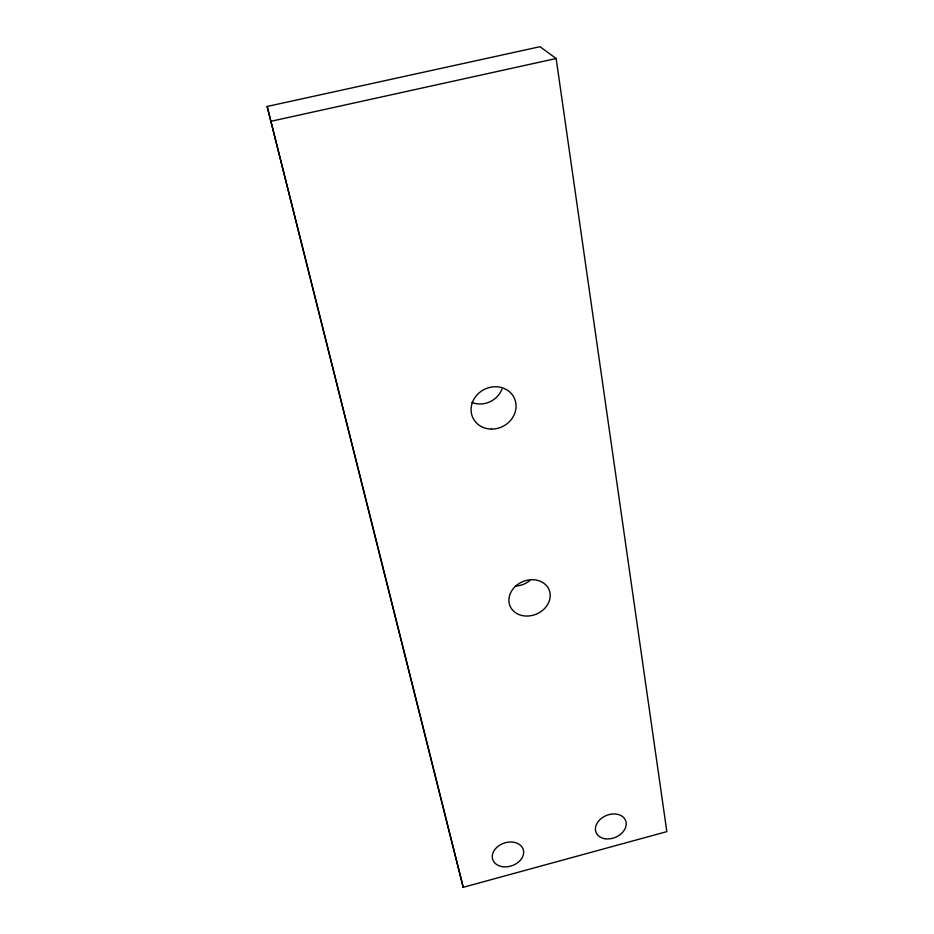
<?xml version="1.0" encoding="UTF-8"?>
<svg xmlns="http://www.w3.org/2000/svg" width="934" height="934" viewBox="0 0 934 934"><rect width="100%" height="100%" fill="white"/><g stroke="black" fill="none" stroke-linecap="round" stroke-linejoin="round"><path stroke-width="1.4" d="M463.206 887.3L666.841 831.622L556.139 58.527L540.027 46.7L267.159 106.464L463.206 887.3L267.159 106.464M270.697 121.338L556.139 58.527M501.943 389.104A22.031 20.104 -27.2 0 1 471.81 402.414M529.812 580.586A20.373 17.209 -22.7 0 1 515.323 586.027M522.071 615.529A21.143 17.606 -22.7 0 0 549.963 592.798A21.143 17.606 -22.7 0 0 516.63 585.291A21.143 17.606 -22.7 0 0 522.071 615.529M604.835 838.709A15.925 11.827 -22.2 0 0 626.107 822.352A15.925 11.827 -22.2 0 0 601.508 818.266A15.925 11.827 -22.2 0 0 604.835 838.709M491.389 429.08A22.941 20.7 -26.9 0 0 514.05 397.58A22.941 20.7 -26.9 0 0 475.266 397.067A22.941 20.7 -26.9 0 0 491.389 429.08M502.387 866.659A16.065 11.967 -18.4 0 0 523.449 850.29A16.065 11.967 -18.4 0 0 497.997 846.356A16.065 11.967 -18.4 0 0 502.387 866.659"/></g></svg>
